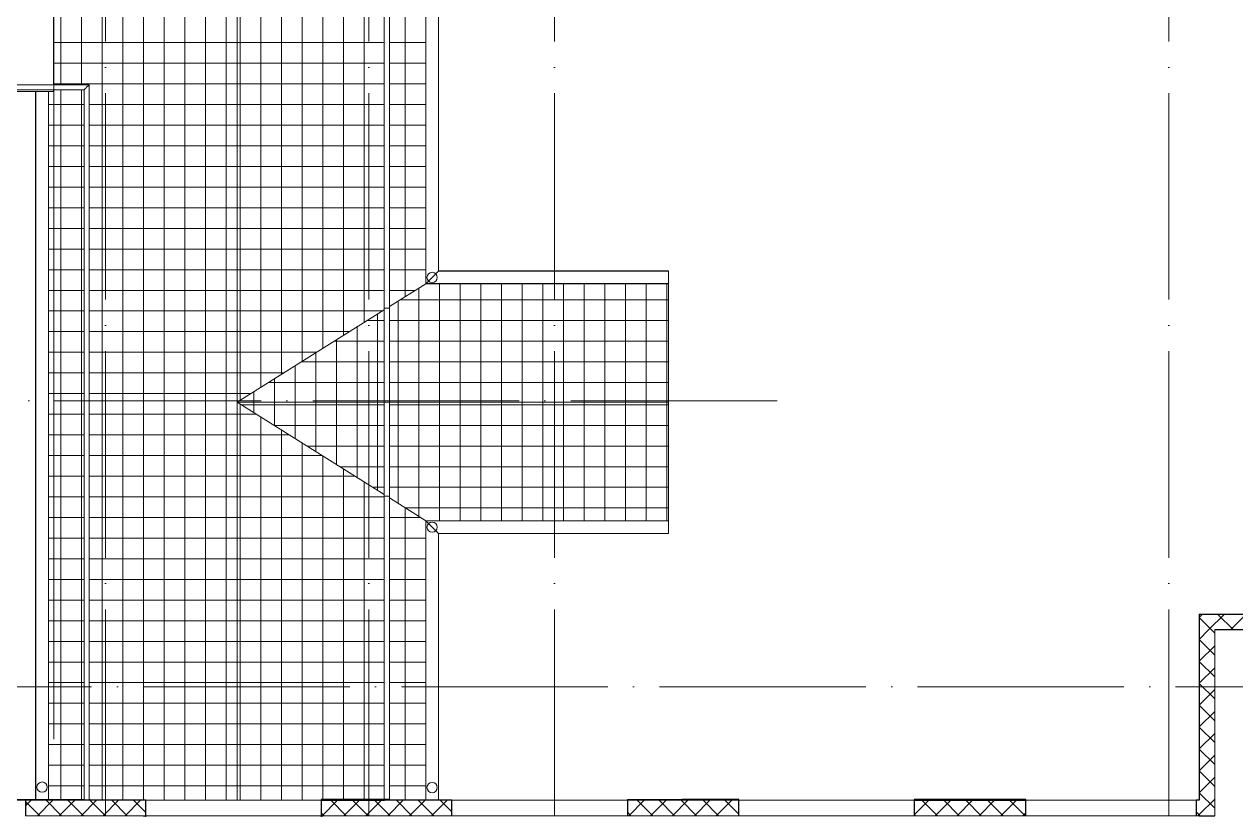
# Model space of a CAD drawing. Header units: millimetres. Extents: x -695119 to 412940, y -249585 to 622758.
# Drawn here: x 293903 to 305640, y 75662 to 83329 of the extents above; entities that cross this region are included whole.
import ezdxf

# ---------------------------------------------------------------- set-up
doc = ezdxf.new("R2010")
doc.units = ezdxf.units.MM
doc.linetypes.add('ADSK_Линия сетки', pattern=[25, 20, -2.5, 0, -2.5])
for name, color, linetype, lineweight in [('Крыша', 252, 'Continuous', 9), ('Крыша штриховка', 252, 'Continuous', 9), ('Линии', 7, 'Continuous', 9), ('Ограждение', 8, 'Continuous', 9), ('Оси', 252, 'Continuous', 9), ('Перекрытие', 252, 'Continuous', 18), ('Стены внутренние', 252, 'Continuous', 18), ('Стены наружные', 252, 'Continuous', 18), ('Стены штриховка', 7, 'Continuous', 9)]:
    doc.layers.add(name, color=color, linetype=linetype, lineweight=lineweight)

# ---------------------------------------------------------------- blocks, each defined once
blk = doc.blocks.new('план 2 этажа')
at = {"layer": 'Крыша', "color": 251, "true_color": 0x636466}
for p, q in [((297793, 91510), (297793, 80814)), ((297795, 91510), (297795, 80816)), ((297916, 91510), (297916, 80937)), ((297918, 80939), (297918, 91510)), ((295966, 75814), (295966, 86560)), ((294014, 82678), (294014, 75819)), ((294016, 75819), (294016, 82678)), ((294137, 75819), (294137, 82678)), ((294139, 75819), (294139, 82678)), ((297916, 80937), (300143, 80937)), ((300143, 80939), (297918, 80939)), ((300143, 80939), (300143, 78395)), ((297793, 80814), (297441, 80593)), ((297793, 80814), (300143, 80814)), ((297795, 80816), (300143, 80816)), ((297391, 80561), (295966, 79667)), ((297391, 79667), (295966, 79667)), ((295966, 79667), (297391, 78772)), ((300143, 79667), (297441, 79667)), ((297441, 78741), (297793, 78520)), ((300143, 78520), (297793, 78520)), ((297793, 78520), (297793, 75814)), ((297795, 78518), (297795, 75814)), ((300143, 78518), (297795, 78518)), ((297916, 78397), (297916, 75814)), ((300143, 78397), (297916, 78397)), ((297918, 75814), (297918, 78395)), ((297918, 78395), (300143, 78395))]:
    blk.add_line(p, q, dxfattribs=at)
for points in [[(297916, 80937), (297916, 80937), (297915, 80936), (297911, 80932), (297908, 80929), (297904, 80925), (297901, 80922), (297897, 80918), (297892, 80913), (297887, 80908), (297882, 80903), (297878, 80899), (297875, 80896), (297871, 80892), (297867, 80888), (297863, 80884), (297859, 80880), (297855, 80876), (297851, 80872), (297847, 80868), (297843, 80864), (297840, 80860), (297836, 80857), (297832, 80853), (297829, 80849), (297825, 80846), (297822, 80843), (297817, 80838), (297813, 80834), (297810, 80831), (297806, 80827), (297803, 80824), (297799, 80820), (297796, 80817), (297795, 80816), (297795, 80816)], [(297916, 78397), (297916, 78397), (297915, 78398), (297911, 78401), (297908, 78405), (297904, 78408), (297901, 78412), (297897, 78415), (297892, 78420), (297887, 78426), (297882, 78430), (297878, 78434), (297875, 78438), (297871, 78441), (297867, 78445), (297863, 78449), (297859, 78453), (297855, 78457), (297851, 78461), (297847, 78465), (297844, 78469), (297840, 78473), (297836, 78477), (297832, 78480), (297829, 78484), (297825, 78487), (297822, 78491), (297817, 78495), (297813, 78499), (297810, 78503), (297806, 78506), (297803, 78510), (297799, 78513), (297796, 78517), (297795, 78518), (297795, 78518)]]:
    blk.add_open_spline(points, degree=3, knots=[0, 0, 0, 0, 0.083333, 0.125, 0.166667, 0.208333, 0.229167, 0.25, 0.291667, 0.333333, 0.354167, 0.375, 0.395833, 0.416667, 0.4375, 0.458333, 0.479167, 0.5, 0.520833, 0.541667, 0.5625, 0.583333, 0.604167, 0.625, 0.645833, 0.666667, 0.6875, 0.708333, 0.75, 0.770833, 0.791667, 0.833333, 0.875, 0.916667, 1, 1, 1, 1], dxfattribs=at)
at = {"layer": 'Крыша штриховка', "color": 251, "linetype": 'Continuous', "true_color": 0x636466}
for p, q in [((294659, 91510), (294659, 75814)), ((294859, 91510), (294859, 75814)), ((295059, 91510), (295059, 75814)), ((295259, 91510), (295259, 75814)), ((296595, 80062), (296595, 91510)), ((296795, 80187), (296795, 91510)), ((296995, 80313), (296995, 91510)), ((297195, 80438), (297195, 91510)), ((297595, 80689), (297595, 91510)), ((295459, 86560), (295459, 75814)), ((295659, 86559), (295659, 75814)), ((295859, 86559), (295859, 75814)), ((295995, 79685), (295995, 86560)), ((296195, 79811), (296195, 86560)), ((296395, 79936), (296395, 86560)), ((294259, 84331), (294259, 82743)), ((294459, 84331), (294459, 82742)), ((294188, 83151), (295966, 83151)), ((297391, 83151), (295966, 83151)), ((297793, 83151), (297441, 83151)), ((294188, 82951), (295966, 82951)), ((297391, 82951), (295966, 82951)), ((297793, 82951), (297441, 82951)), ((294188, 82751), (295966, 82751)), ((297391, 82751), (295966, 82751)), ((297793, 82751), (297441, 82751)), ((294259, 82692), (294259, 75819)), ((294459, 82693), (294459, 75819)), ((294139, 82551), (294483, 82551)), ((294533, 82551), (295966, 82551)), ((297391, 82551), (295966, 82551)), ((297793, 82551), (297441, 82551)), ((294139, 82351), (294483, 82351)), ((294533, 82351), (295966, 82351)), ((297391, 82351), (295966, 82351)), ((297793, 82351), (297441, 82351)), ((294139, 82151), (294483, 82151)), ((294533, 82151), (295966, 82151)), ((297391, 82151), (295966, 82151)), ((297793, 82151), (297441, 82151)), ((294139, 81951), (294483, 81951)), ((294533, 81951), (295966, 81951)), ((297391, 81951), (295966, 81951)), ((297793, 81951), (297441, 81951)), ((294139, 81751), (294483, 81751)), ((294533, 81751), (295966, 81751)), ((297391, 81751), (295966, 81751)), ((297793, 81751), (297441, 81751)), ((294139, 81551), (294483, 81551)), ((294533, 81551), (295966, 81551)), ((297391, 81551), (295966, 81551)), ((297793, 81551), (297441, 81551)), ((294139, 81351), (294483, 81351)), ((294533, 81351), (295966, 81351)), ((297391, 81351), (295966, 81351)), ((297793, 81351), (297441, 81351)), ((294139, 81151), (294483, 81151)), ((294533, 81151), (295966, 81151)), ((297391, 81151), (295966, 81151)), ((297793, 81151), (297441, 81151)), ((294139, 80951), (294483, 80951)), ((294533, 80951), (295966, 80951)), ((297391, 80951), (295966, 80951)), ((297793, 80951), (297441, 80951)), ((294139, 80751), (294483, 80751)), ((294533, 80751), (295966, 80751)), ((297391, 80751), (295966, 80751)), ((297694, 80751), (297441, 80751)), ((297727, 80772), (297727, 79667)), ((297927, 80814), (297927, 79667)), ((298127, 80814), (298127, 79667)), ((298327, 80814), (298327, 79667)), ((298527, 80814), (298527, 79667)), ((298727, 80814), (298727, 79667)), ((298927, 80814), (298927, 79667)), ((299127, 80814), (299127, 79667)), ((299327, 80814), (299327, 79667)), ((299527, 80814), (299527, 79667)), ((299727, 80814), (299727, 79667)), ((299927, 80814), (299927, 79667)), ((300127, 80814), (300127, 79667)), ((297527, 80647), (297527, 79667)), ((300143, 80659), (297547, 80659)), ((294139, 80551), (294483, 80551)), ((294533, 80551), (295966, 80551)), ((297375, 80551), (295966, 80551)), ((297327, 80521), (297327, 79667)), ((297391, 80459), (297228, 80459)), ((300143, 80459), (297441, 80459)), ((294139, 80351), (294483, 80351)), ((294533, 80351), (295966, 80351)), ((297056, 80351), (295966, 80351)), ((297127, 80396), (297127, 79667)), ((297391, 80259), (296910, 80259)), ((296927, 80270), (296927, 79667)), ((300143, 80259), (297441, 80259)), ((294139, 80151), (294483, 80151)), ((294533, 80151), (295966, 80151)), ((296738, 80151), (295966, 80151)), ((297391, 80059), (296591, 80059)), ((296727, 80144), (296727, 79667)), ((300143, 80059), (297441, 80059)), ((294139, 79951), (294483, 79951)), ((294533, 79951), (295966, 79951)), ((296419, 79951), (295966, 79951)), ((296527, 80019), (296527, 79667)), ((297391, 79859), (296273, 79859)), ((296327, 79893), (296327, 79667)), ((300143, 79859), (297441, 79859)), ((294139, 79751), (294483, 79751)), ((294533, 79751), (295966, 79751)), ((296101, 79751), (295966, 79751)), ((296127, 79768), (296127, 79667)), ((295995, 75814), (295995, 79648)), ((296005, 79642), (297391, 79642)), ((296127, 79566), (296127, 79667)), ((296327, 79440), (296327, 79667)), ((296527, 79314), (296527, 79667)), ((296727, 79189), (296727, 79667)), ((296927, 79063), (296927, 79667)), ((297127, 78938), (297127, 79667)), ((297327, 78812), (297327, 79667)), ((297441, 79642), (300143, 79642)), ((297527, 78687), (297527, 79667)), ((297727, 78561), (297727, 79667)), ((297927, 78520), (297927, 79667)), ((298127, 78520), (298127, 79667)), ((298327, 78520), (298327, 79667)), ((298527, 78520), (298527, 79667)), ((298727, 78520), (298727, 79667)), ((298927, 78520), (298927, 79667)), ((299127, 78520), (299127, 79667)), ((299327, 78520), (299327, 79667)), ((299527, 78520), (299527, 79667)), ((299727, 78520), (299727, 79667)), ((299927, 78520), (299927, 79667)), ((300127, 78520), (300127, 79667)), ((294139, 79551), (294483, 79551)), ((294533, 79551), (295966, 79551)), ((296149, 79551), (295966, 79551)), ((296195, 75814), (296195, 79523)), ((294139, 79351), (294483, 79351)), ((294533, 79351), (295966, 79351)), ((296468, 79351), (295966, 79351)), ((296323, 79442), (297391, 79442)), ((296395, 75814), (296395, 79397)), ((297441, 79442), (300143, 79442)), ((296595, 75814), (296595, 79272)), ((296641, 79242), (297391, 79242)), ((297441, 79242), (300143, 79242)), ((294139, 79151), (294483, 79151)), ((294533, 79151), (295966, 79151)), ((296787, 79151), (295966, 79151)), ((296795, 75819), (296795, 79146)), ((296960, 79043), (297391, 79043)), ((296995, 75819), (296995, 79021)), ((297441, 79043), (300143, 79043)), ((294139, 78951), (294483, 78951)), ((294533, 78951), (295966, 78951)), ((297105, 78951), (295966, 78951)), ((297195, 75819), (297195, 78895)), ((297278, 78843), (297391, 78843)), ((297441, 78843), (300143, 78843)), ((294139, 78751), (294483, 78751)), ((294533, 78751), (295966, 78751)), ((297391, 78751), (295966, 78751)), ((297595, 75814), (297595, 78644)), ((297597, 78643), (300143, 78643)), ((294139, 78551), (294483, 78551)), ((294533, 78551), (295966, 78551)), ((297391, 78551), (295966, 78551)), ((297742, 78551), (297441, 78551)), ((294139, 78351), (294483, 78351)), ((294533, 78351), (295966, 78351)), ((297391, 78351), (295966, 78351)), ((297793, 78351), (297441, 78351)), ((294139, 78151), (294483, 78151)), ((294533, 78151), (295966, 78151)), ((297391, 78151), (295966, 78151)), ((297793, 78151), (297441, 78151)), ((294139, 77951), (294483, 77951)), ((294533, 77951), (295966, 77951)), ((297391, 77951), (295966, 77951)), ((297793, 77951), (297441, 77951)), ((294139, 77751), (294483, 77751)), ((294533, 77751), (295966, 77751)), ((297391, 77751), (295966, 77751)), ((297793, 77751), (297441, 77751)), ((294139, 77551), (294483, 77551)), ((294533, 77551), (295966, 77551)), ((297391, 77551), (295966, 77551)), ((297793, 77551), (297440, 77551)), ((294139, 77351), (294483, 77351)), ((294533, 77351), (295966, 77351)), ((297391, 77351), (295966, 77351)), ((297793, 77351), (297440, 77351)), ((294139, 77151), (294483, 77151)), ((294533, 77151), (295966, 77151)), ((297391, 77151), (295966, 77151)), ((297793, 77151), (297440, 77151)), ((294139, 76951), (294483, 76951)), ((294533, 76951), (295966, 76951)), ((297391, 76951), (295966, 76951)), ((297793, 76951), (297440, 76951)), ((294139, 76751), (294483, 76751)), ((294533, 76751), (295966, 76751)), ((297391, 76751), (295966, 76751)), ((297793, 76751), (297440, 76751)), ((294139, 76551), (294483, 76551)), ((294533, 76551), (295966, 76551)), ((297391, 76551), (295966, 76551)), ((297793, 76551), (297440, 76551)), ((294139, 76351), (294483, 76351)), ((294533, 76351), (295966, 76351)), ((297391, 76351), (295966, 76351)), ((297793, 76351), (297440, 76351)), ((294139, 76151), (294483, 76151)), ((294533, 76151), (295966, 76151)), ((297391, 76151), (295966, 76151)), ((297793, 76151), (297440, 76151)), ((294139, 75951), (294483, 75951)), ((294533, 75951), (295966, 75951)), ((297391, 75951), (295966, 75951)), ((297793, 75951), (297440, 75951)), ((297395, 75814), (297395, 75821))]:
    blk.add_line(p, q, dxfattribs=at)
at = {"layer": 'Линии', "color": 251, "lineweight": 18, "ltscale": 100, "true_color": 0x636466}
blk.add_line((294191, 91962), (294191, 76402), dxfattribs=at)
at = {"layer": 'Линии', "color": 251, "lineweight": 18, "true_color": 0x636466}
for centre in [(297855, 80876), (297855, 78457), (294076, 75939), (297855, 75934)]:
    blk.add_circle(centre, 50, dxfattribs=at)
at = {"layer": 'Ограждение', "color": 251, "true_color": 0x636466}
for p, q in [((297391, 91510), (297391, 80577)), ((297441, 80577), (297441, 91510)), ((294533, 82743), (293821, 82743)), ((293821, 82693), (294483, 82693)), ((294483, 82692), (294483, 75814)), ((294532, 82742), (294533, 82742)), ((294533, 75814), (294533, 82742)), ((297391, 80577), (297391, 79667)), ((297441, 79667), (297441, 80577)), ((297391, 79667), (297391, 78757)), ((297441, 78757), (297441, 79667)), ((297391, 78757), (297391, 75821)), ((297441, 75821), (297441, 78757)), ((297391, 75821), (297441, 75821))]:
    blk.add_line(p, q, dxfattribs=at)
at = {"layer": 'Ограждение', "color": 251, "true_color": 0x636466, "flags": 128}
for points in [[(294483, 82692), (294484, 82693), (294486, 82696), (294490, 82700), (294495, 82705), (294502, 82711), (294508, 82718)], [(294533, 82743), (294532, 82742), (294530, 82739), (294526, 82735), (294521, 82730), (294514, 82724), (294508, 82718)]]:
    blk.add_lwpolyline(points, dxfattribs=at)
at = {"layer": 'Ограждение', "color": 251, "true_color": 0x636466}
for points in [[(297441, 80577), (297441, 80577), (297440, 80577), (297438, 80577), (297434, 80577), (297427, 80577), (297416, 80577), (297403, 80577), (297393, 80577), (297391, 80577), (297391, 80577)], [(297441, 79667), (297441, 79667), (297440, 79667), (297438, 79667), (297434, 79667), (297427, 79667), (297416, 79667), (297403, 79667), (297393, 79667), (297391, 79667), (297391, 79667)], [(297441, 78757), (297441, 78757), (297440, 78757), (297438, 78757), (297434, 78756), (297427, 78756), (297416, 78756), (297403, 78756), (297393, 78757), (297391, 78757), (297391, 78757)]]:
    blk.add_open_spline(points, degree=3, knots=[0, 0, 0, 0, 0.083333, 0.166667, 0.25, 0.333333, 0.5, 0.666667, 0.833333, 1, 1, 1, 1], dxfattribs=at)
at = {"layer": 'Оси', "color": 251, "linetype": 'ADSK_Линия сетки', "ltscale": 100, "true_color": 0x636466}
for p, q in [((294691, 112662), (294691, 46686)), ((297241, 112662), (297241, 46686)), ((299041, 112662), (299041, 46686)), ((304991, 112662), (304991, 47956)), ((301198, 79682), (255081, 79682)), ((332058, 76912), (255081, 76912))]:
    blk.add_line(p, q, dxfattribs=at)
at = {"layer": 'Перекрытие', "color": 251, "ltscale": 100, "true_color": 0x636466}
for p, q in [((294188, 82743), (294188, 84331)), ((293826, 82678), (294188, 82678)), ((294188, 82678), (294188, 82693))]:
    blk.add_line(p, q, dxfattribs=at)
at = {"layer": 'Стены внутренние', "color": 251, "lineweight": 30, "true_color": 0x636466}
for p, q in [((305284, 77614), (306741, 77614)), ((305284, 77614), (305284, 75814)), ((306741, 77462), (305436, 77462)), ((295081, 75814), (293916, 75814)), ((293916, 75814), (293916, 75662)), ((295081, 75662), (295081, 75814)), ((296781, 75814), (296781, 75662)), ((298046, 75814), (297393, 75814)), ((298046, 75662), (298046, 75814)), ((300826, 75814), (299746, 75814)), ((299746, 75814), (299746, 75662)), ((300826, 75662), (300826, 75814)), ((302526, 75814), (302526, 75662)), ((303606, 75662), (303606, 75814)), ((305284, 75814), (305256, 75814)), ((305256, 75814), (305256, 75662)), ((295056, 75662), (295081, 75662)), ((296781, 75662), (296796, 75662)), ((305284, 75662), (305436, 75662))]:
    blk.add_line(p, q, dxfattribs=at)
at = {"layer": 'Стены внутренние', "color": 251, "linetype": 'Continuous', "lineweight": 9, "true_color": 0x636466}
for p, q in [((305286, 77582), (305315, 77612)), ((305405, 77462), (305286, 77581)), ((305377, 77462), (305527, 77612)), ((305617, 77462), (305467, 77612)), ((305589, 77462), (305739, 77612)), ((305284, 77402), (305286, 77402)), ((305286, 77370), (305377, 77462)), ((305436, 77218), (305286, 77368)), ((305436, 77431), (305405, 77462)), ((305286, 77158), (305436, 77308)), ((305436, 77006), (305286, 77156)), ((305284, 77097), (305286, 77097)), ((305286, 77037), (305284, 77033)), ((305286, 76946), (305436, 77096)), ((305436, 76794), (305286, 76944)), ((305286, 76734), (305436, 76884)), ((305284, 76691), (305286, 76691)), ((305436, 76582), (305286, 76732)), ((305286, 76522), (305436, 76672)), ((305286, 76561), (305284, 76565)), ((305436, 76370), (305286, 76520)), ((305290, 76314), (305436, 76460)), ((305286, 76310), (305290, 76314)), ((305436, 76158), (305286, 76308)), ((305284, 76284), (305286, 76284)), ((305286, 76098), (305436, 76248)), ((305436, 75946), (305286, 76096)), ((305284, 75979), (305286, 75979)), ((305286, 75952), (305284, 75955)), ((305286, 75885), (305436, 76035)), ((305436, 75734), (305286, 75884)), ((305286, 75673), (305436, 75823)), ((293918, 75760), (293969, 75812)), ((294053, 75662), (293918, 75796)), ((294031, 75662), (294181, 75812)), ((294265, 75662), (294115, 75812)), ((294243, 75662), (294393, 75812)), ((294477, 75662), (294327, 75812)), ((294455, 75662), (294605, 75812)), ((294689, 75662), (294539, 75812)), ((294668, 75662), (294818, 75812)), ((294691, 75812), (294690, 75814)), ((294901, 75662), (294751, 75812)), ((294880, 75662), (295030, 75812)), ((295081, 75694), (294963, 75812)), ((295043, 75812), (295042, 75814)), ((296789, 75662), (296939, 75812)), ((297022, 75662), (296872, 75812)), ((297001, 75662), (297151, 75812)), ((297235, 75662), (297085, 75812)), ((297213, 75662), (297363, 75812)), ((297447, 75662), (297297, 75812)), ((297425, 75662), (297575, 75812)), ((297506, 75812), (297505, 75814)), ((297659, 75662), (297509, 75812)), ((297637, 75662), (297787, 75812)), ((297871, 75662), (297721, 75812)), ((297850, 75662), (298000, 75812)), ((298046, 75699), (297933, 75812)), ((299759, 75662), (299909, 75812)), ((299992, 75662), (299842, 75812)), ((299970, 75812), (299969, 75814)), ((299971, 75662), (300121, 75812)), ((300204, 75662), (300054, 75812)), ((300183, 75662), (300333, 75812)), ((300417, 75662), (300267, 75812)), ((300322, 75812), (300321, 75813)), ((300395, 75662), (300545, 75812)), ((300629, 75662), (300479, 75812)), ((300607, 75662), (300757, 75812)), ((300826, 75677), (300691, 75812)), ((302526, 75671), (302666, 75812)), ((302750, 75662), (302600, 75812)), ((302729, 75662), (302879, 75812)), ((302786, 75812), (302785, 75814)), ((302962, 75662), (302812, 75812)), ((302937, 75814), (302936, 75812)), ((302941, 75662), (303091, 75812)), ((303174, 75662), (303024, 75812)), ((303153, 75662), (303303, 75812)), ((303386, 75662), (303236, 75812)), ((303365, 75662), (303515, 75812)), ((303599, 75662), (303449, 75812)), ((305258, 75769), (305256, 75765)), ((296810, 75662), (296781, 75691)), ((299780, 75662), (299746, 75696)), ((300819, 75662), (300826, 75668)), ((302538, 75662), (302526, 75674)), ((303577, 75662), (303606, 75690)), ((305286, 75671), (305256, 75701)), ((305274, 75662), (305286, 75673)), ((305296, 75662), (305286, 75671))]:
    blk.add_line(p, q, dxfattribs=at)
at = {"layer": 'Стены внутренние', "color": 251, "true_color": 0x636466}
for p, q in [((305436, 77462), (305436, 75662)), ((295081, 75814), (296781, 75814)), ((298046, 75814), (299746, 75814)), ((300826, 75814), (302526, 75814)), ((303606, 75814), (305256, 75814)), ((293916, 75662), (295056, 75662)), ((296781, 75662), (295081, 75662)), ((295081, 75652), (295081, 75662)), ((296781, 75662), (296781, 75652)), ((296796, 75662), (305256, 75662))]:
    blk.add_line(p, q, dxfattribs=at)
at = {"layer": 'Стены наружные', "color": 251, "true_color": 0x636466}
for p, q in [((291651, 75819), (294483, 75819)), ((293916, 75814), (292216, 75814)), ((293916, 75814), (293916, 75819)), ((294533, 75819), (294542, 75819)), ((294542, 75819), (294542, 75814)), ((299746, 75819), (300276, 75819)), ((299746, 75814), (299746, 75819))]:
    blk.add_line(p, q, dxfattribs=at)
at = {"layer": 'Стены наружные', "color": 251, "lineweight": 30, "true_color": 0x636466}
for p, q in [((297393, 75819), (296781, 75819)), ((296781, 75819), (296781, 75814)), ((296781, 75814), (297393, 75814)), ((297393, 75814), (297393, 75819)), ((300826, 75819), (300276, 75819)), ((300276, 75819), (300276, 75814)), ((300826, 75814), (300826, 75819)), ((303606, 75819), (302526, 75819)), ((302526, 75819), (302526, 75814)), ((302526, 75814), (303606, 75814)), ((303606, 75814), (303606, 75819))]:
    blk.add_line(p, q, dxfattribs=at)
at = {"layer": 'Стены наружные', "color": 251, "linetype": 'Continuous', "lineweight": 9, "true_color": 0x636466}
for p, q in [((302785, 75814), (302782, 75819)), ((302940, 75819), (302937, 75814))]:
    blk.add_line(p, q, dxfattribs=at)
at = {"layer": 'Стены штриховка', "color": 251, "true_color": 0x636466}
for p, q in [((305284, 77612), (306739, 77612)), ((305286, 75812), (305286, 77614)), ((293916, 75738), (293918, 75738)), ((295079, 75812), (293918, 75812)), ((293918, 75812), (293918, 75738)), ((295079, 75738), (295079, 75812)), ((295079, 75738), (295081, 75738)), ((296781, 75738), (296783, 75738)), ((298044, 75812), (296783, 75812)), ((296783, 75812), (296783, 75738)), ((298044, 75738), (298044, 75812)), ((298044, 75738), (298046, 75738)), ((299746, 75738), (299748, 75738)), ((300824, 75812), (299748, 75812)), ((299748, 75812), (299748, 75738)), ((300824, 75738), (300824, 75812)), ((300824, 75738), (300826, 75738)), ((302526, 75738), (302528, 75738)), ((303604, 75812), (302528, 75812)), ((302528, 75812), (302528, 75738)), ((303046, 75819), (303046, 75814)), ((303604, 75738), (303604, 75812)), ((303604, 75738), (303606, 75738)), ((305256, 75738), (305258, 75738)), ((305258, 75812), (305258, 75738)), ((305286, 75812), (305258, 75812)), ((305284, 75812), (305284, 75814)), ((305256, 75662), (305284, 75662))]:
    blk.add_line(p, q, dxfattribs=at)

msp = doc.modelspace()

# ---------------------------------------------------------------- block references
msp.add_blockref('план 2 этажа', (0, 0))

doc.saveas('drawing.dxf')
